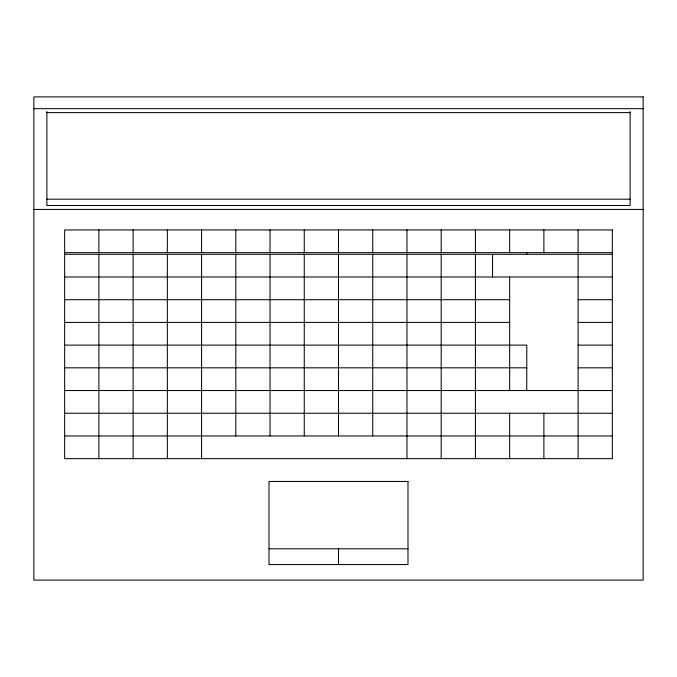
<?xml version="1.0" encoding="UTF-8"?>
<svg xmlns="http://www.w3.org/2000/svg" width="677" height="677" viewBox="0 0 677 677"><rect width="100%" height="100%" fill="white"/><g stroke="black" fill="none" stroke-linecap="round" stroke-linejoin="round"><path stroke-width="1.02" d="M33.85 108.675L643.15 108.675M46.882 112.602L630.118 112.602M46.882 199.19L630.118 199.19M33.85 209.43L643.15 209.43M64.653 252.648L612.346 252.648M64.653 254.298L612.346 254.298M64.653 277.003L612.346 277.003M64.653 299.708L509.654 299.708M578.116 299.708L612.346 299.708M64.653 322.413L509.654 322.413M578.116 322.413L612.346 322.413M64.653 345.118L526.774 345.118L526.774 390.536M578.116 345.118L612.346 345.118M64.653 367.823L526.774 367.823M578.116 367.823L612.346 367.823M64.653 390.536L612.346 390.536M64.653 413.241L612.346 413.241M64.653 435.946L612.346 435.946M269.006 548.81L407.994 548.81M630.118 111.57L630.118 205.503L46.882 205.503L46.882 111.57M578.116 229.943L578.116 252.648M578.116 254.298L578.116 458.651M543.885 229.943L543.885 252.648M543.885 413.241L543.885 458.651M526.774 252.648L526.774 254.298M509.654 229.943L509.654 252.648M509.654 277.003L509.654 390.536M509.654 413.241L509.654 458.651M492.543 254.298L492.543 277.003M475.423 229.943L475.423 252.648M475.423 254.298L475.423 458.651M441.192 229.943L441.192 252.648M441.192 254.298L441.192 458.651M406.962 229.943L406.962 252.648M406.962 254.298L406.962 458.651M372.731 229.943L372.731 252.648M372.731 254.298L372.731 435.946M338.5 229.943L338.5 252.648M338.5 254.298L338.5 435.946M338.5 548.81L338.5 564.559M304.269 229.943L304.269 252.648M304.269 254.298L304.269 435.946M270.038 229.943L270.038 252.648M270.038 254.298L270.038 435.946M235.808 229.943L235.808 252.648M235.808 254.298L235.808 435.946M201.577 229.943L201.577 252.648M201.577 254.298L201.577 458.651M167.346 229.943L167.346 252.648M167.346 254.298L167.346 458.651M133.115 229.943L133.115 252.648M133.115 254.298L133.115 458.651M98.884 229.943L98.884 252.648M98.884 254.298L98.884 458.651M643.15 96.896L33.85 96.896L33.85 580.104L643.15 580.104L643.15 96.896M612.346 229.943L64.653 229.943L64.653 458.651L612.346 458.651L612.346 229.943M407.994 481.449L269.006 481.449L269.006 564.559L407.994 564.559L407.994 481.449"/></g></svg>
